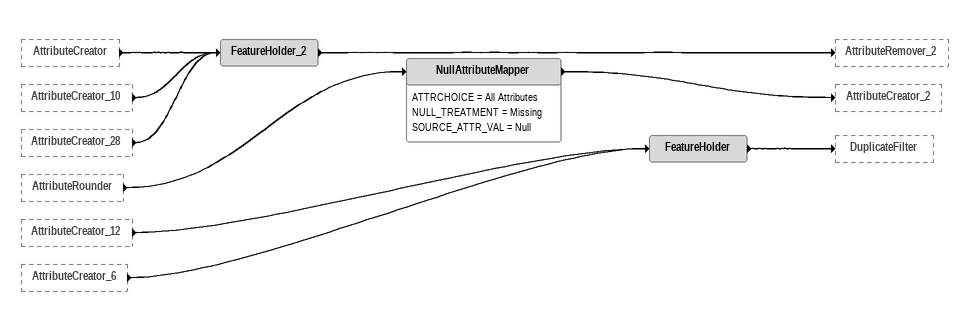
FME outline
AttributeCreator [outside]
    -> FeatureHolder_2
AttributeCreator_10 [outside]
    -> FeatureHolder_2
AttributeCreator_28 [outside]
    -> FeatureHolder_2
AttributeRounder [outside]
    -> NullAttributeMapper
AttributeCreator_12 [outside]
    -> FeatureHolder
AttributeCreator_6 [outside]
    -> FeatureHolder
FeatureHolder_2
    -> AttributeRemover_2
NullAttributeMapper
    ATTRCHOICE = All Attributes
    NULL_TREATMENT = Missing
    SOURCE_ATTR_VAL = Null
    -> AttributeCreator_2
FeatureHolder
    -> DuplicateFilter
